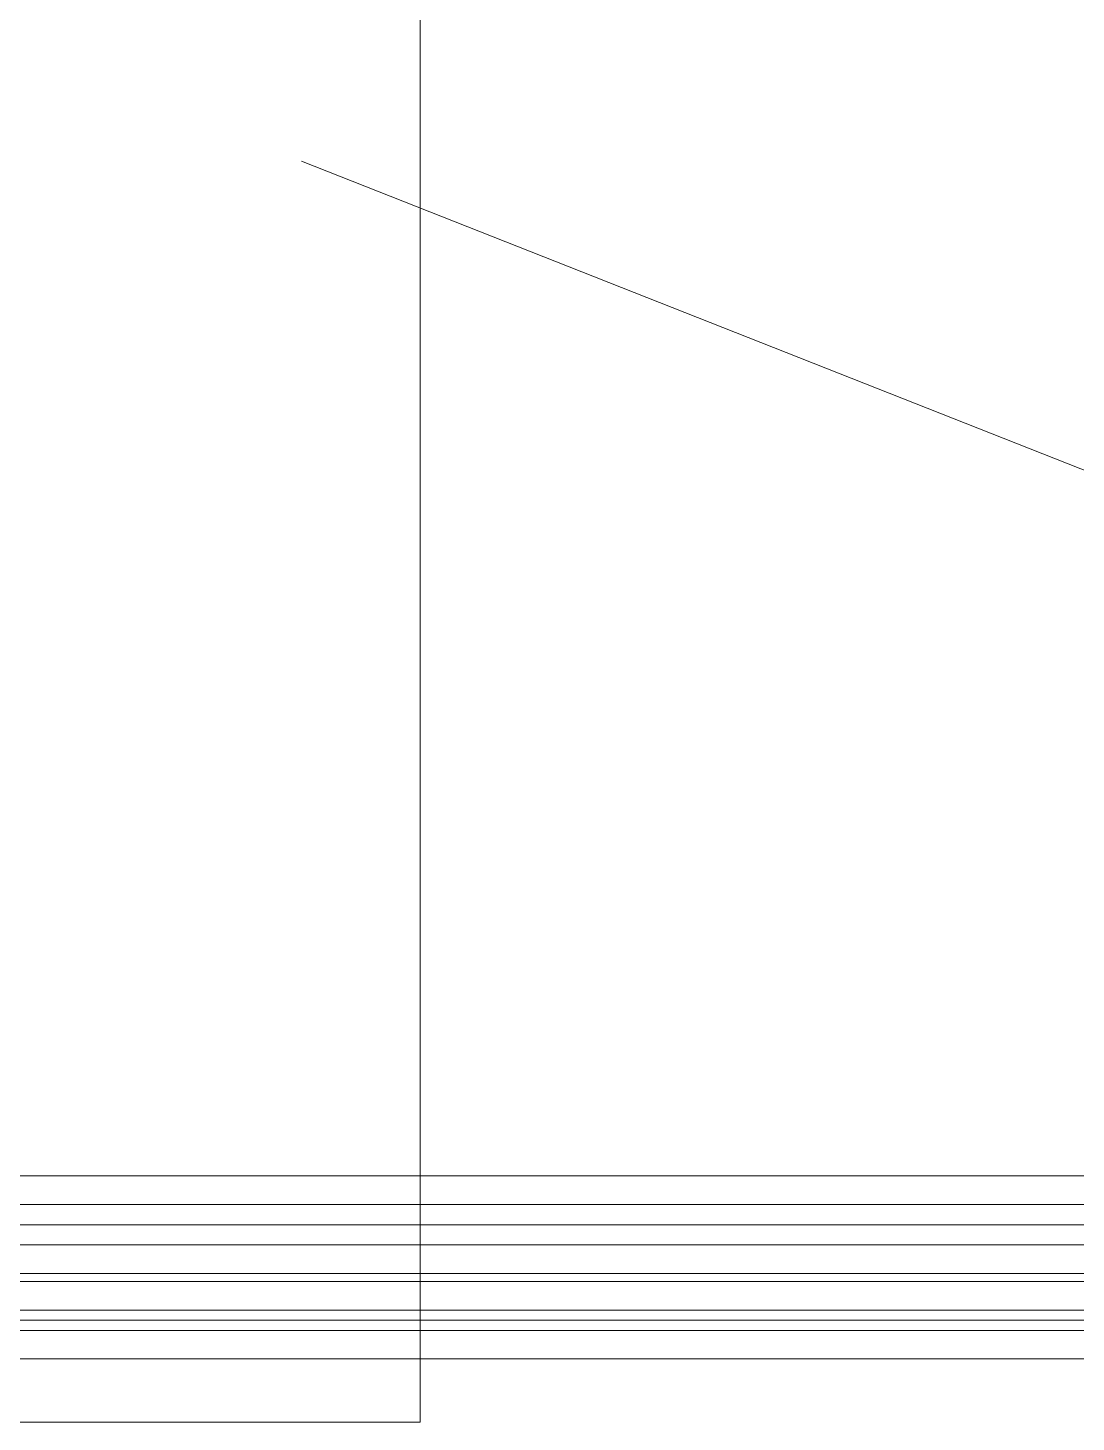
# Model space of a CAD drawing. Header units: millimetres. Extents: x -88595 to 880822, y -1054509 to -148035.
# Drawn here: x 418500.8 to 418830.1, y -247147.8 to -246710 of the extents above; entities that cross this region are included whole.
import ezdxf

# ---------------------------------------------------------------- set-up
doc = ezdxf.new("R2010")
doc.units = ezdxf.units.MM
for name, color, linetype, lineweight in [('Изоляция', 7, 'Continuous', 18), ('Марки', 7, 'Continuous', 20), ('Оборудование', 7, 'Continuous', 18), ('Трубопровод', 7, 'Continuous', 18)]:
    doc.layers.add(name, color=color, linetype=linetype, lineweight=lineweight)

# ---------------------------------------------------------------- blocks, each defined once
blk = doc.blocks.new('$0$ADSK_Настенный внутренний блок кондиционера1 - 1U18TL5FRA-A-3267659-В_Координация_3 этаж ОВ3')
at = {"layer": 'Оборудование', "color": 150, "true_color": 0x0080ff}
for p, q in [((-432.5, -170), (-432.5, -10)), ((-432.5, -20), (-432.5, -130)), ((-432.5, -130), (-432.5, -200)), ((-432.5, -170), (-432.5, -200)), ((-432.5, -200), (432.5, -200))]:
    blk.add_line(p, q, dxfattribs=at)

msp = doc.modelspace()

# ---------------------------------------------------------------- linework, layer by layer
at = {"layer": 'Изоляция', "color": 134, "true_color": 0x00a6a6}
for p, q in [((420788.19, -247070.43), (418368, -247070.43)), ((418368, -247101.13), (420788.19, -247101.13))]:
    msp.add_line(p, q, dxfattribs=at)
at = {"layer": 'Изоляция', "color": 190, "true_color": 0x8000ff}
for p, q in [((420738.57, -247103.61), (418352.12, -247103.61)), ((418352.12, -247127.96), (420738.57, -247127.96))]:
    msp.add_line(p, q, dxfattribs=at)
at = {"layer": 'Марки'}
msp.add_line((418586.73, -246751.86), (419002.94, -246916.05), dxfattribs=at)
at = {"layer": 'Трубопровод', "color": 134, "linetype": 'Continuous', "true_color": 0x00a6a6}
for p, q in [((420788.19, -247079.43), (418368, -247079.43)), ((418368, -247092.13), (420788.19, -247092.13))]:
    msp.add_line(p, q, dxfattribs=at)
at = {"layer": 'Трубопровод', "color": 134, "true_color": 0x00a6a6}
msp.add_line((418368, -247085.78), (420788.19, -247085.78), dxfattribs=at)
msp.add_line((418368, -247085.78), (420788.19, -247085.78), dxfattribs=at)
at = {"layer": 'Трубопровод', "color": 190, "linetype": 'Continuous', "true_color": 0x8000ff}
for p, q in [((420738.57, -247112.61), (418352.12, -247112.61)), ((418352.12, -247118.96), (420738.57, -247118.96))]:
    msp.add_line(p, q, dxfattribs=at)
at = {"layer": 'Трубопровод', "color": 190, "true_color": 0x8000ff}
msp.add_line((418352.12, -247115.78), (420738.57, -247115.78), dxfattribs=at)
msp.add_line((418352.12, -247115.78), (420738.57, -247115.78), dxfattribs=at)

# ---------------------------------------------------------------- block references
at = {"layer": 'Оборудование', "color": 150, "true_color": 0x0080ff, "rotation": 89.99999999999977}
msp.add_blockref('$0$ADSK_Настенный внутренний блок кондиционера1 - 1U18TL5FRA-A-3267659-В_Координация_3 этаж ОВ3', (418423.95, -246715.28), dxfattribs=at)

doc.saveas('drawing.dxf')
